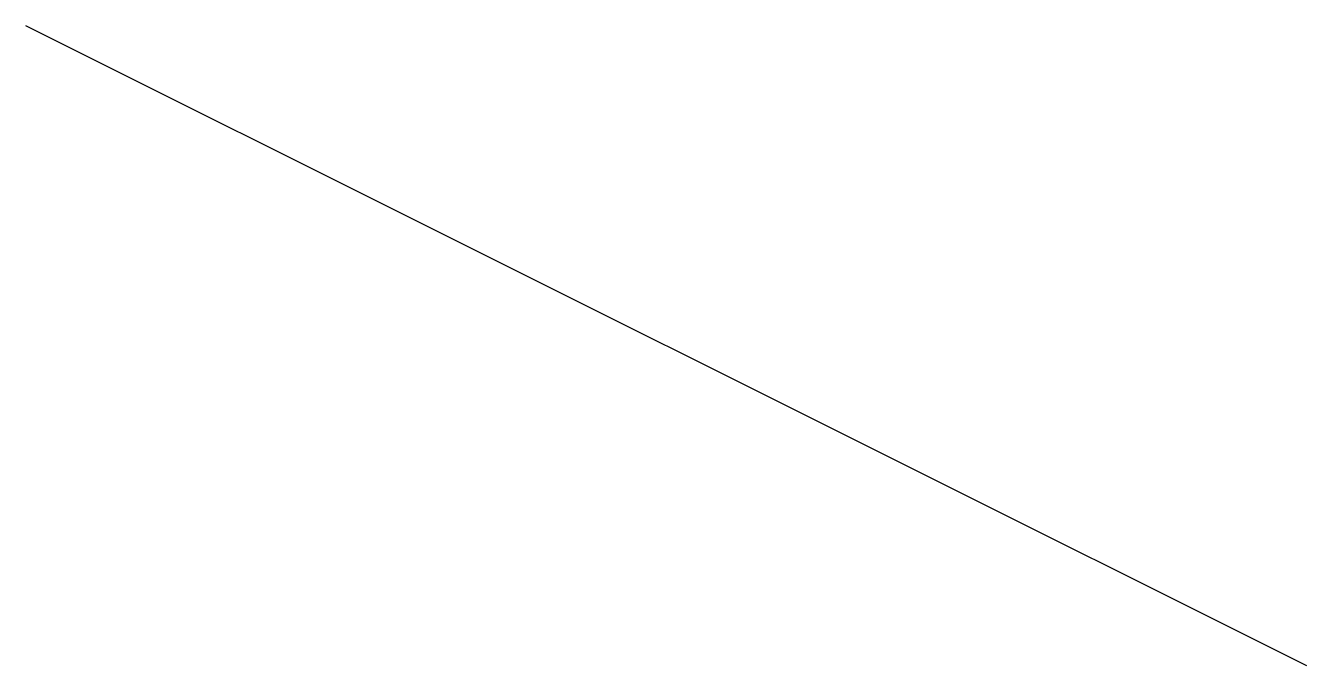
# Model space of a CAD drawing. Extents: x -2 to 2, y -1 to 1.
import ezdxf

# ---------------------------------------------------------------- set-up
doc = ezdxf.new("R2010")
doc.units = 0
doc.layers.get('0').update_dxf_attribs({"linetype": 'CONTINUOUS'})

msp = doc.modelspace()

# ---------------------------------------------------------------- linework, layer by layer
at = {"color": 0}
msp.add_line((-2, 1), (2, -1), dxfattribs=at)

doc.saveas('drawing.dxf')
